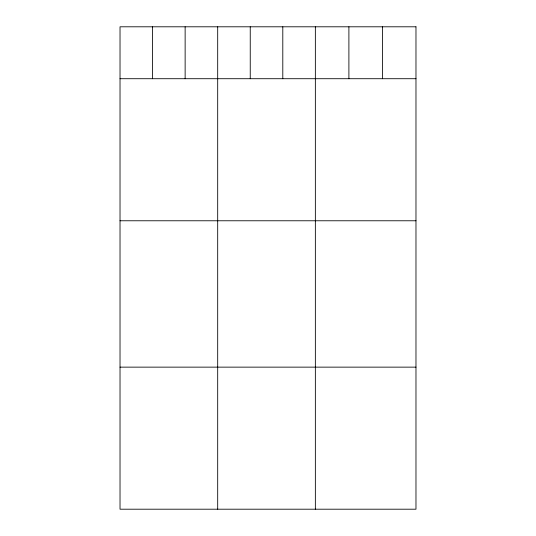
<?xml version="1.0" encoding="UTF-8"?>
<svg xmlns="http://www.w3.org/2000/svg" width="536" height="536" viewBox="0 0 536 536"><rect width="100%" height="100%" fill="white"/><g stroke="black" fill="none" stroke-linecap="round" stroke-linejoin="round"><path stroke-width="0.8" d="M120.024 78.712L415.976 78.712M120.024 220.772L415.976 220.772M120.024 367.14L415.976 367.14M382.436 26.8L382.436 78.712M348.896 26.8L348.896 78.712M315.356 26.8L315.356 509.2M282.8 26.8L282.8 78.712M250.245 26.8L250.245 78.712M217.69 26.8L217.69 509.2M185.134 26.8L185.134 78.712M152.579 26.8L152.579 78.712M415.976 26.8L120.024 26.8L120.024 509.2L415.976 509.2L415.976 26.8"/></g></svg>
